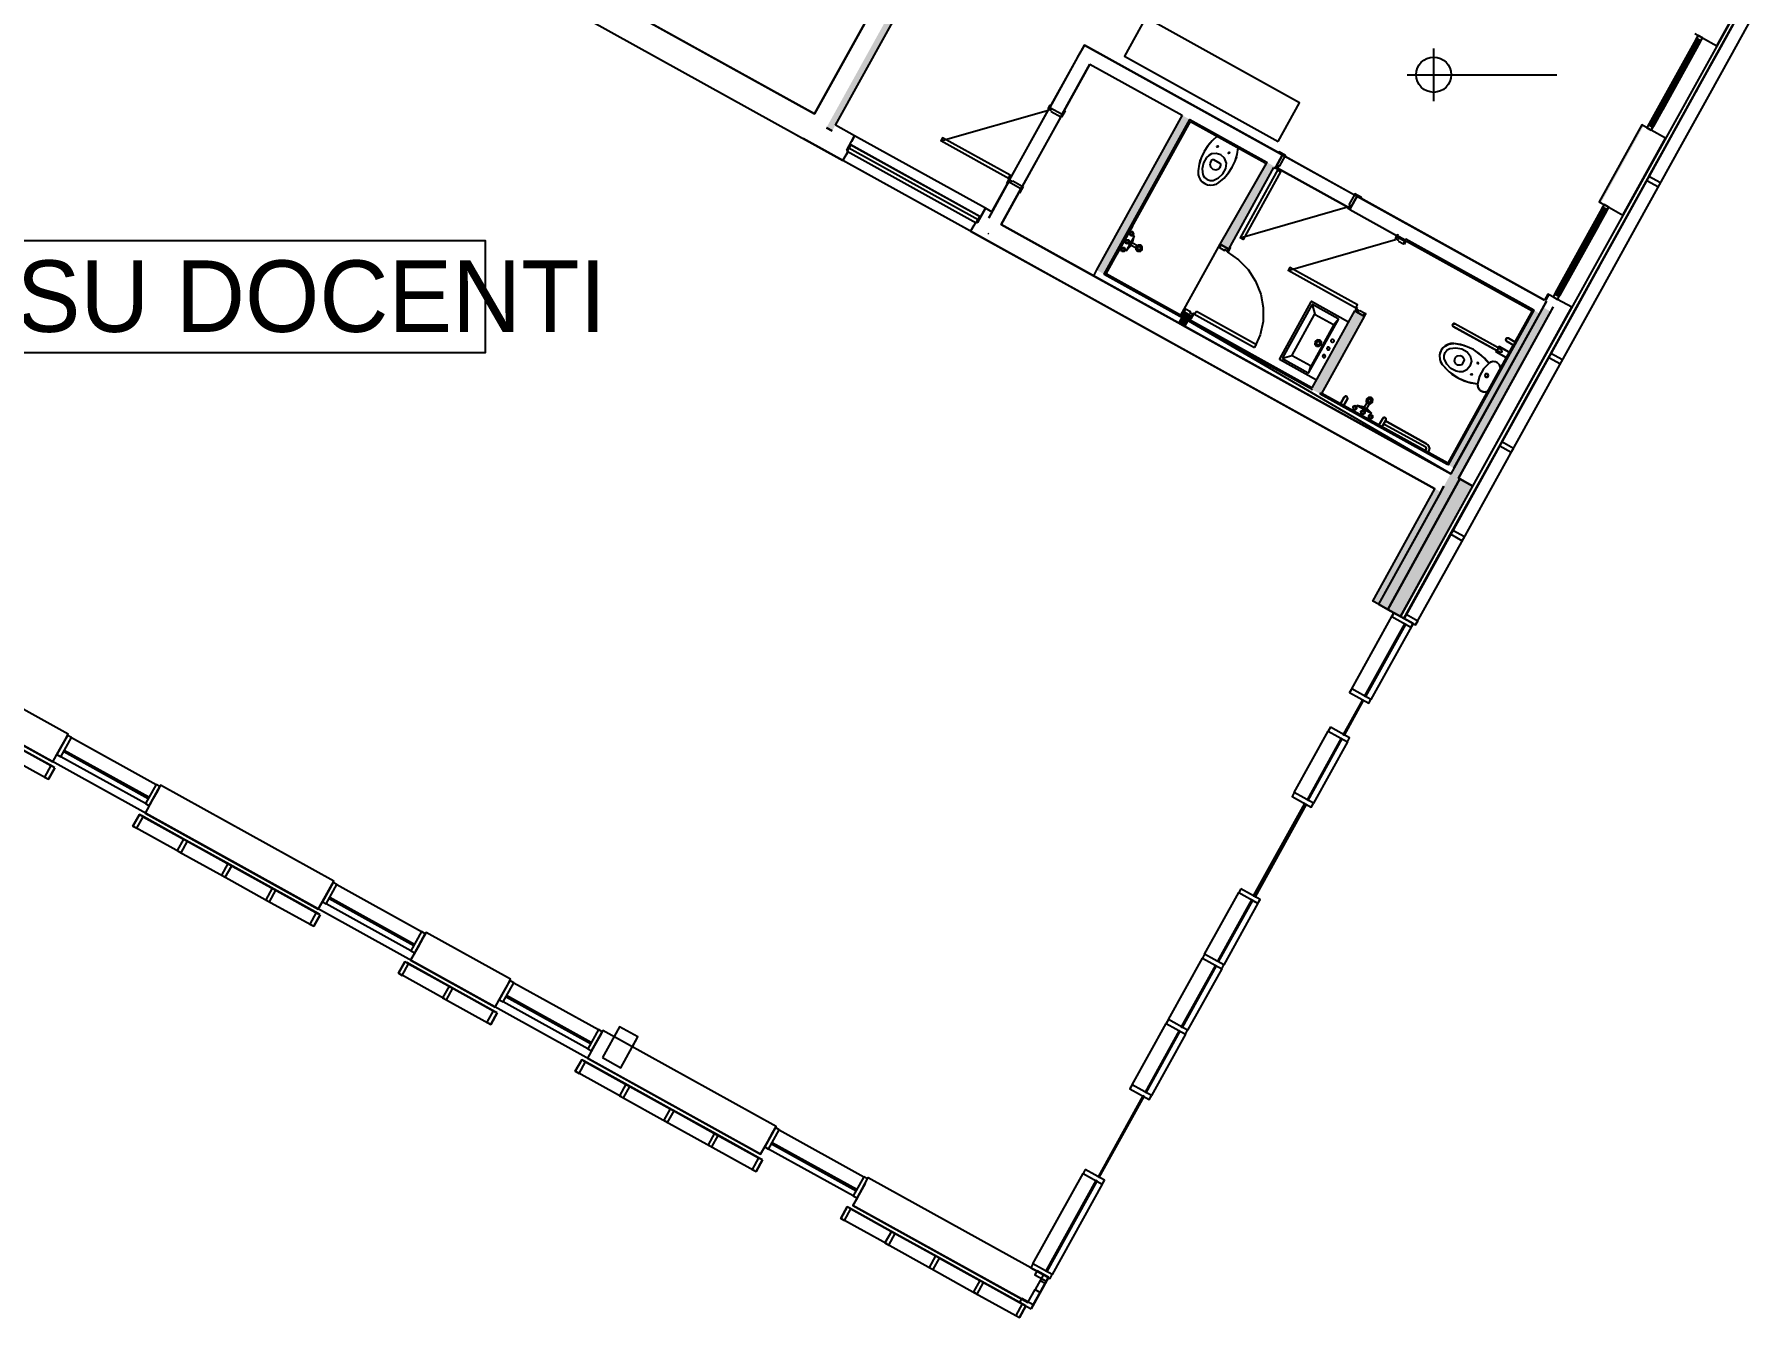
# Model space of a CAD drawing. Header units: metres. Extents: x 2.5 to 42.6, y 0.9 to 31.9.
# Drawn here: x 16.08 to 23.79, y 0.93 to 6.67 of the extents above; entities that cross this region are included whole.
import ezdxf

# ---------------------------------------------------------------- set-up
doc = ezdxf.new("R2010")
doc.units = ezdxf.units.M
for name, color, linetype in [('ARREDI', 9, 'Continuous'), ('INFISSI_VETRATE', 4, 'Continuous'), ('PARETI_STRUTTURE', 7, 'Continuous'), ('PILASTRI_SETTI', 8, 'Continuous'), ('WAYFINDING_RIQUADRI', 7, 'Continuous'), ('WAYFINDING_TESTI', 7, 'Continuous')]:
    doc.layers.add(name, color=color, linetype=linetype)

msp = doc.modelspace()

# ---------------------------------------------------------------- linework, layer by layer
at = {"layer": 'ARREDI'}
for points in [[(23.5224, 6.4253), (23.7419, 6.8213)], [(23.7419, 6.8213), (23.7422, 6.8211), (23.5227, 6.4251), (23.5224, 6.4253)], [(23.3029, 6.0292), (23.5224, 6.4253)], [(23.5224, 6.4253), (23.5227, 6.4251), (23.3032, 6.029), (23.3029, 6.0292)], [(21.3395, 6.1827), (21.3425, 6.1869), (21.3462, 6.1903)], [(19.7263, 6.1655), (20.3049, 5.8448)], [(21.2975, 6.1026), (21.2985, 6.1076), (21.3005, 6.1122)], [(21.3268, 6.1223), (21.3137, 6.0989), (21.3085, 6.0726), (21.3115, 6.0459)], [(21.3505, 6.139), (21.3374, 6.1324), (21.3268, 6.1223)], [(21.345, 6.1019), (21.3434, 6.0983), (21.3426, 6.0945)], [(21.3426, 6.0945), (21.3452, 6.0806), (21.3551, 6.0704), (21.3689, 6.0674), (21.3821, 6.0727)], [(21.3489, 6.1089), (21.345, 6.1019)], [(21.3596, 6.112), (21.3536, 6.1127), (21.3489, 6.1089)], [(21.391, 6.1353), (21.3712, 6.1415), (21.3505, 6.139)], [(21.3879, 6.0963), (21.3596, 6.112)], [(21.391, 6.0856), (21.3917, 6.0916), (21.3879, 6.0963)], [(21.414, 6.074), (21.4167, 6.0974), (21.4084, 6.1194), (21.391, 6.1353)], [(21.4615, 6.1264), (21.4605, 6.1214), (21.4585, 6.1168)], [(21.2926, 6.0392), (21.2919, 6.0405), (21.2917, 6.0428)], [(21.3041, 6.0192), (21.3023, 6.0207), (21.3016, 6.022)], [(21.3115, 6.0459), (21.3183, 6.0333), (21.3298, 6.0249)], [(21.3298, 6.0249), (21.3431, 6.0196), (21.3574, 6.0205)], [(21.3574, 6.0205), (21.3816, 6.0321), (21.4011, 6.0505), (21.414, 6.074)], [(21.3821, 6.0726), (21.3849, 6.0753), (21.3871, 6.0785)], [(21.3871, 6.0785), (21.391, 6.0856)], [(21.4194, 6.0463), (21.4165, 6.0421), (21.4128, 6.0387)], [(23.0834, 5.6332), (23.1787, 5.8053), (23.3029, 6.0292)], [(23.3029, 6.0292), (23.3032, 6.029), (23.1791, 5.8051), (23.0837, 5.633), (23.0834, 5.6332)], [(21.3423, 5.9995), (21.3408, 5.9993), (21.3386, 6)], [(21.3652, 6.002), (21.3632, 6.001), (21.3616, 6.0009)], [(23.1791, 5.8051), (23.1787, 5.8053)], [(21.0265, 5.7093), (20.9769, 5.7368)], [(21.0265, 5.7093), (21.0299, 5.7108), (21.0328, 5.716), (21.0323, 5.7196), (20.9826, 5.7471)], [(22.8638, 5.2372), (22.9831, 5.4523), (23.0834, 5.6332)], [(23.0834, 5.6332), (23.0837, 5.633), (22.9834, 5.4521), (22.8642, 5.237), (22.8639, 5.2372)], [(21.7949, 5.4772), (21.6537, 5.2224)], [(21.7976, 5.478), (21.7961, 5.4781), (21.7949, 5.4772)], [(21.9629, 5.3863), (21.7976, 5.478)], [(21.7988, 5.4638), (21.6671, 5.2262)], [(21.7105, 5.238), (21.8113, 5.42)], [(21.8014, 5.4646), (21.7999, 5.4648), (21.7988, 5.4638)], [(21.7999, 5.4648), (21.8123, 5.4217)], [(21.9168, 5.4006), (21.8014, 5.4646)], [(21.8113, 5.42), (21.8125, 5.4209), (21.814, 5.4208)], [(21.814, 5.4208), (21.8957, 5.3755)], [(21.9176, 5.398), (21.9177, 5.3995), (21.9168, 5.4006)], [(22.9834, 5.4521), (22.9831, 5.4523)], [(21.7859, 5.1603), (21.9176, 5.398)], [(21.8964, 5.3728), (21.7956, 5.1908)], [(21.8957, 5.3755), (21.8966, 5.3743), (21.8964, 5.3728)], [(21.9178, 5.3988), (21.8974, 5.3746)], [(22.649, 5.2699), (22.6822, 5.2515), (22.637, 5.2765), (22.6337, 5.2707), (22.4388, 5.3787), (22.4371, 5.3794), (22.4352, 5.3796), (22.4334, 5.3793), (22.4317, 5.3786), (22.4303, 5.3774), (22.4292, 5.3759), (22.4285, 5.3742), (22.4283, 5.3724), (22.4285, 5.3705), (22.4293, 5.3688), (22.4304, 5.3674), (22.4319, 5.3663), (22.6269, 5.2583), (22.6236, 5.2524), (22.6688, 5.2273)], [(22.4319, 5.3663), (22.4283, 5.3724), (22.4317, 5.3786), (22.4388, 5.3787)], [(22.6397, 5.2531), (22.6353, 5.2542), (22.6317, 5.2556), (22.4319, 5.3663)], [(22.6317, 5.2556), (22.6297, 5.2604), (22.6334, 5.2671), (22.6385, 5.268), (22.4388, 5.3787)], [(22.3775, 5.2605), (22.3921, 5.2775), (22.412, 5.2879), (22.4343, 5.2902), (22.4208, 5.2899), (22.4077, 5.2865), (22.3957, 5.2802), (22.3855, 5.2714), (22.3775, 5.2605), (22.3725, 5.2479), (22.3704, 5.2346), (22.3715, 5.2211), (22.3755, 5.2082), (22.3824, 5.1966), (22.4028, 5.1734), (22.4263, 5.1532), (22.4523, 5.1365), (22.4804, 5.1237), (22.5101, 5.1149), (22.5407, 5.1103), (22.5406, 5.1024), (22.5424, 5.0946), (22.5461, 5.0876), (22.5513, 5.0816), (22.5579, 5.0771), (22.5653, 5.0743), (22.5733, 5.0734), (22.5811, 5.0745), (22.585, 5.076)], [(22.3775, 5.2605), (22.3708, 5.2391), (22.3725, 5.2167), (22.3824, 5.1966)], [(22.392, 5.2225), (22.391, 5.2368), (22.3964, 5.25)], [(22.3964, 5.25), (22.4048, 5.2616), (22.4174, 5.2684)], [(22.4174, 5.2684), (22.444, 5.2714), (22.4704, 5.2661), (22.4938, 5.2531)], [(22.6439, 5.1823), (22.6432, 5.1864), (22.6399, 5.1937), (22.6349, 5.1999), (22.6286, 5.2047), (22.6213, 5.2079), (22.6135, 5.2092), (22.6056, 5.2086), (22.598, 5.206), (22.5913, 5.2017), (22.5713, 5.2252), (22.5481, 5.2457), (22.5223, 5.2628), (22.4944, 5.276), (22.4648, 5.2852), (22.4343, 5.2902)], [(22.5914, 5.2016), (22.5601, 5.2358), (22.5224, 5.2627), (22.4798, 5.2811), (22.4343, 5.2902)], [(22.4938, 5.2531), (22.5084, 5.2346), (22.5131, 5.2115), (22.5068, 5.1888)], [(22.6236, 5.2524), (22.6269, 5.2583)], [(22.6689, 5.2273), (22.6356, 5.2457), (22.6236, 5.2524)], [(22.6337, 5.2707), (22.637, 5.2765)], [(22.6397, 5.2531), (22.6356, 5.2457)], [(22.637, 5.2765), (22.649, 5.2699)], [(22.6397, 5.2531), (22.6491, 5.2517), (22.6511, 5.2552), (22.6449, 5.2626), (22.6416, 5.2656), (22.6385, 5.268)], [(22.649, 5.2699), (22.6449, 5.2626)], [(22.7021, 5.2832), (22.6711, 5.3004), (22.667, 5.3071), (22.6708, 5.314), (22.6788, 5.3142), (22.7098, 5.297)], [(22.7126, 5.3021), (22.6992, 5.278)], [(22.6992, 5.278), (22.7027, 5.2761)], [(22.7027, 5.2761), (22.716, 5.3002)], [(22.716, 5.3002), (22.7126, 5.3021)], [(21.6537, 5.2224), (21.6535, 5.2209), (21.6544, 5.2197)], [(21.6544, 5.2197), (21.8198, 5.1281)], [(21.6669, 5.2247), (21.7095, 5.2363)], [(21.6671, 5.2262), (21.6669, 5.2247), (21.6678, 5.2235)], [(21.6678, 5.2235), (21.7832, 5.1596)], [(21.7112, 5.2353), (21.7103, 5.2365), (21.7105, 5.238)], [(21.7929, 5.1901), (21.7112, 5.2353)], [(21.7852, 5.1597), (21.7946, 5.1891)], [(21.7956, 5.1908), (21.7944, 5.1899), (21.7929, 5.1901)], [(22.3824, 5.1966), (22.4142, 5.1628), (22.4524, 5.1365), (22.4952, 5.1187), (22.5409, 5.1103)], [(22.4454, 5.1659), (22.4219, 5.1788), (22.4035, 5.1983), (22.392, 5.2225)], [(22.4435, 5.1989), (22.4373, 5.2118), (22.44, 5.2259), (22.4505, 5.2356), (22.4647, 5.2372)], [(22.4631, 5.1936), (22.4526, 5.1936), (22.4435, 5.1989)], [(22.4697, 5.1955), (22.4631, 5.1936)], [(22.4647, 5.2372), (22.4741, 5.2323), (22.4796, 5.2233)], [(22.4815, 5.2167), (22.4697, 5.1955)], [(22.5068, 5.1888), (22.4932, 5.1731), (22.4744, 5.1642)], [(22.4796, 5.2233), (22.4815, 5.2167)], [(22.5922, 5.2024), (22.5668, 5.1764), (22.5491, 5.1446), (22.5406, 5.1093)], [(22.6436, 5.1816), (22.639, 5.1951), (22.6256, 5.2063), (22.6083, 5.209), (22.5922, 5.2024)], [(22.6443, 4.8411), (22.778, 5.0822), (22.8639, 5.2372)], [(22.8638, 5.2372), (22.8642, 5.237), (22.7783, 5.082), (22.6447, 4.8409), (22.6443, 4.8411)], [(21.7832, 5.1596), (21.7847, 5.1594), (21.7859, 5.1603)], [(22.4744, 5.1642), (22.4598, 5.1629), (22.4454, 5.1658)], [(22.5406, 5.1092), (22.5435, 5.0921), (22.5549, 5.0788), (22.5715, 5.0735), (22.5854, 5.0767)], [(21.9217, 5.0225), (21.9198, 5.019)], [(21.9198, 5.019), (21.9439, 5.0056)], [(21.9458, 5.0091), (21.9217, 5.0225)], [(21.9269, 5.0196), (21.944, 5.0506), (21.9508, 5.0547), (21.9577, 5.0508), (21.9579, 5.0429), (21.9407, 5.0119)], [(22.0641, 5.0358), (22.0626, 5.0391), (22.0574, 5.042), (22.0538, 5.0415), (22.0263, 4.9918)], [(22.0641, 5.0358), (22.0366, 4.9861)], [(22.7783, 5.082), (22.778, 5.0822)], [(21.9439, 5.0056), (21.9458, 5.0091)], [(22.0991, 4.9242), (22.1162, 4.9552), (22.123, 4.9592), (22.1299, 4.9554), (22.1301, 4.9475), (22.1129, 4.9165)], [(22.1266, 4.9412), (22.1356, 4.939)], [(22.322, 4.8082), (22.3194, 4.8036), (22.322, 4.8082), (22.3243, 4.8141), (22.325, 4.8203), (22.3241, 4.8265), (22.3216, 4.8322), (22.3177, 4.8372), (22.3127, 4.8409), (22.1356, 4.939), (22.1298, 4.9413), (22.1268, 4.9416)], [(22.1356, 4.939), (22.3127, 4.8409)], [(22.0939, 4.927), (22.092, 4.9236)], [(22.092, 4.9236), (22.1161, 4.9102)], [(22.118, 4.9137), (22.0939, 4.927)], [(22.1161, 4.9102), (22.118, 4.9137)], [(22.1171, 4.9241), (22.1213, 4.9274), (22.1288, 4.9266)], [(22.118, 4.9256), (22.1189, 4.9264), (22.1213, 4.9274), (22.1238, 4.9278), (22.1264, 4.9275), (22.1288, 4.9266), (22.3058, 4.8285), (22.3078, 4.827), (22.3094, 4.8249), (22.3105, 4.8226), (22.3108, 4.8201), (22.3106, 4.8175), (22.3096, 4.8151), (22.3071, 4.8105)], [(22.1288, 4.9266), (22.3058, 4.8285)], [(22.3058, 4.8285), (22.3105, 4.8226), (22.3096, 4.8151)], [(22.307, 4.8105), (22.3096, 4.8151)], [(22.3126, 4.8409), (22.3216, 4.8322), (22.325, 4.8203), (22.322, 4.8082)], [(22.4248, 4.4451), (22.5584, 4.686), (22.6443, 4.8411)], [(22.6443, 4.8411), (22.6447, 4.8409), (22.5587, 4.6858), (22.4252, 4.4449), (22.4248, 4.4451)], [(22.5587, 4.6858), (22.5584, 4.686)], [(22.2113, 4.0598), (22.4248, 4.4451)], [(22.4248, 4.4451), (22.4252, 4.4449), (22.2116, 4.0596)], [(15.7669, 3.6161), (16.1629, 3.3966)], [(16.559, 3.1771), (16.955, 2.9576)], [(16.955, 2.9576), (17.351, 2.7381)], [(17.7471, 2.5186), (18.1431, 2.2991)], [(18.5391, 2.0795), (18.9352, 1.86)], [(18.9352, 1.86), (19.3312, 1.6405)], [(19.7273, 1.421), (20.1233, 1.2015)], [(20.1233, 1.2015), (20.4906, 0.9979)], [(20.6202, 1.1093), (20.5426, 0.9691)], [(20.5518, 0.9865), (20.6109, 1.0933)]]:
    msp.add_lwpolyline(points, dxfattribs=at)
for points in [[(23.7422, 6.8211), (23.6228, 6.6057), (23.6232, 6.6055), (23.7426, 6.8209)], [(21.6486, 6.195), (21.7441, 6.3672), (21.0553, 6.749), (20.9599, 6.5768)], [(23.521, 6.6576), (23.5177, 6.6516), (23.5238, 6.6483), (23.5271, 6.6542)], [(23.521, 6.6576), (23.5398, 6.6471), (23.5364, 6.6409), (23.5376, 6.6403), (23.5477, 6.6586), (23.5277, 6.6697)], [(23.5255, 6.6473), (23.5271, 6.6502), (23.5254, 6.6511), (23.5238, 6.6483)], [(23.5329, 6.6429), (23.5354, 6.6473), (23.5299, 6.6504), (23.5274, 6.6459)], [(23.5384, 6.6446), (23.537, 6.6454), (23.5351, 6.642), (23.5365, 6.6412)], [(23.3054, 6.2686), (23.2987, 6.2564), (23.3187, 6.2454), (23.3288, 6.2637), (23.3277, 6.2644), (23.3242, 6.2582)], [(23.3054, 6.2686), (23.3115, 6.2652), (23.3148, 6.2712), (23.3087, 6.2745)], [(23.3165, 6.2702), (23.3148, 6.2712), (23.3132, 6.2683), (23.3149, 6.2674)], [(23.3242, 6.2663), (23.3187, 6.2693), (23.3162, 6.2649), (23.3217, 6.2618)], [(23.3256, 6.2607), (23.3275, 6.2641), (23.3261, 6.2649), (23.3242, 6.2614)], [(19.7345, 6.1801), (19.7182, 6.1508), (20.2968, 5.8302), (20.313, 5.8594)], [(21.3833, 6.011), (21.4062, 6.031), (21.4261, 6.054), (21.4426, 6.0795), (21.4555, 6.1071), (21.4644, 6.1361), (21.4693, 6.1661), (21.3757, 6.218), (21.3528, 6.198), (21.3329, 6.175), (21.3163, 6.1495), (21.3035, 6.1219), (21.2945, 6.0929), (21.2897, 6.0628), (21.29, 6.0493), (21.2934, 6.0362), (21.2997, 6.0243), (21.3085, 6.0141), (21.3194, 6.0061), (21.3319, 6.0011), (21.3453, 5.999), (21.3588, 6), (21.3716, 6.0041)], [(21.3741, 6.1734), (21.3782, 6.1746), (21.3794, 6.1704), (21.3753, 6.1692)], [(23.4033, 6.2097), (23.3032, 6.029), (23.3035, 6.0289), (23.4037, 6.2095)], [(21.4252, 6.1451), (21.4293, 6.1462), (21.4305, 6.1421), (21.4264, 6.1409)], [(23.3032, 6.029), (23.2029, 5.8481), (23.2033, 5.8479), (23.3036, 6.0288)], [(23.1011, 5.8999), (23.0978, 5.894), (23.1038, 5.8906), (23.1071, 5.8966)], [(23.1011, 5.8999), (23.1199, 5.8895), (23.1165, 5.8833), (23.1176, 5.8827), (23.1278, 5.901), (23.1078, 5.9121)], [(23.1055, 5.8897), (23.1071, 5.8925), (23.1054, 5.8935), (23.1038, 5.8906)], [(23.113, 5.8852), (23.1155, 5.8897), (23.11, 5.8928), (23.1075, 5.8883)], [(23.1185, 5.887), (23.1171, 5.8878), (23.1152, 5.8843), (23.1166, 5.8836)], [(20.9256, 5.6895), (20.9956, 5.8157)], [(20.988, 5.7731), (20.9978, 5.7733), (21.0026, 5.7819), (20.9975, 5.7903), (20.9877, 5.7901), (20.9829, 5.7815)], [(20.9957, 5.7878), (20.989, 5.7876), (20.9857, 5.7818), (20.9892, 5.7761), (20.9959, 5.7762), (20.9991, 5.782)], [(20.9488, 5.7023), (20.9437, 5.7107), (20.9485, 5.7193), (20.9583, 5.7195), (20.9634, 5.7111), (20.9586, 5.7025)], [(20.9568, 5.7168), (20.9501, 5.7167), (20.9468, 5.7108), (20.9503, 5.7051), (20.957, 5.7052), (20.9602, 5.711)], [(20.9681, 5.7372), (20.963, 5.7456), (20.9678, 5.7542), (20.9776, 5.7544), (20.9827, 5.746), (20.9779, 5.7373)], [(20.978, 5.7426), (20.9723, 5.7392), (20.9665, 5.7424), (20.9664, 5.749), (20.9721, 5.7524), (20.9779, 5.7492)], [(20.9676, 5.7054), (20.9851, 5.7242), (20.9974, 5.7467), (21.0039, 5.7715)], [(21.0329, 5.7299), (21.0213, 5.7312), (21.0122, 5.724), (21.0109, 5.7124), (21.0181, 5.7033), (21.0297, 5.702), (21.0388, 5.7092), (21.0401, 5.7208)], [(21.021, 5.7085), (21.0303, 5.7087), (21.0348, 5.7168), (21.03, 5.7247), (21.0207, 5.7245), (21.0163, 5.7164)], [(22.8855, 5.511), (22.8788, 5.4988), (22.8987, 5.4877), (22.9089, 5.5061), (22.9077, 5.5067), (22.9043, 5.5005)], [(22.8855, 5.511), (22.8915, 5.5076), (22.8948, 5.5136), (22.8888, 5.5169)], [(22.8965, 5.5126), (22.8948, 5.5136), (22.8933, 5.5107), (22.895, 5.5098)], [(22.9043, 5.5087), (22.8987, 5.5117), (22.8963, 5.5072), (22.9018, 5.5042)], [(22.9057, 5.503), (22.9076, 5.5065), (22.9062, 5.5073), (22.9043, 5.5038)], [(22.9834, 5.4521), (22.8642, 5.237), (22.8645, 5.2368), (22.9838, 5.4519)], [(21.8202, 5.2791), (21.8314, 5.2778), (21.8402, 5.2848), (21.8415, 5.2961), (21.8345, 5.3049), (21.8233, 5.3062), (21.8144, 5.2992), (21.8131, 5.2879)], [(21.8194, 5.2964), (21.8272, 5.3011), (21.8351, 5.2967), (21.8353, 5.2876), (21.8275, 5.283), (21.8196, 5.2873)], [(21.8515, 5.2843), (21.8481, 5.2805), (21.8467, 5.2757), (21.8501, 5.2794)], [(21.8757, 5.2737), (21.8688, 5.2736), (21.8655, 5.2676), (21.869, 5.2617), (21.8759, 5.2618), (21.8793, 5.2678)], [(21.8948, 5.3082), (21.8879, 5.308), (21.8846, 5.302), (21.8881, 5.2961), (21.895, 5.2962), (21.8984, 5.3023)], [(22.6711, 5.3004), (22.7021, 5.2832), (22.6992, 5.278), (22.7027, 5.2761), (22.716, 5.3002), (22.7126, 5.3021), (22.7097, 5.297), (22.6788, 5.3142), (22.6768, 5.3149), (22.6748, 5.3152), (22.6727, 5.3149), (22.6709, 5.314), (22.6692, 5.3128), (22.668, 5.3111), (22.6673, 5.3092), (22.667, 5.3071), (22.6673, 5.3051), (22.6681, 5.3032), (22.6694, 5.3016)], [(21.85, 5.2272), (21.8568, 5.2274), (21.8602, 5.2334), (21.8566, 5.2393), (21.8498, 5.2392), (21.8464, 5.2331)], [(22.5407, 5.1995), (22.5449, 5.2007), (22.5437, 5.2049), (22.5395, 5.2037)], [(22.8642, 5.237), (22.6447, 4.8409), (22.645, 4.8408), (22.8645, 5.2368)], [(22.5125, 5.1485), (22.5113, 5.1527), (22.5154, 5.1539), (22.5167, 5.1497)], [(22.5852, 5.1545), (22.5769, 5.1544), (22.573, 5.1472), (22.5772, 5.1401), (22.5854, 5.1403), (22.5894, 5.1475)], [(21.944, 5.0506), (21.9269, 5.0196), (21.9217, 5.0225), (21.9198, 5.019), (21.9439, 5.0057), (21.9458, 5.0091), (21.9407, 5.0119), (21.9579, 5.0429), (21.9586, 5.0448), (21.9589, 5.0469), (21.9586, 5.0489), (21.9577, 5.0508), (21.9564, 5.0524), (21.9548, 5.0537), (21.9529, 5.0544), (21.9508, 5.0547), (21.9488, 5.0543), (21.9469, 5.0535), (21.9453, 5.0522)], [(22.0435, 5.0421), (22.0422, 5.0305), (22.0494, 5.0214), (22.061, 5.0201), (22.0701, 5.0274), (22.0714, 5.0389), (22.0642, 5.048), (22.0526, 5.0493)], [(22.0649, 5.0302), (22.0647, 5.0395), (22.0566, 5.044), (22.0487, 5.0392), (22.0489, 5.03), (22.057, 5.0255)], [(22.0834, 4.9344), (21.9576, 5.0041)], [(22.0003, 4.9972), (22.0001, 5.0071), (21.9915, 5.0118), (21.9831, 5.0067), (21.9833, 4.9969), (21.9919, 4.9921)], [(21.9856, 5.0049), (21.9858, 4.9982), (21.9916, 4.9949), (21.9973, 4.9984), (21.9972, 5.0051), (21.9914, 5.0083)], [(22.068, 4.9769), (22.0492, 4.9943), (22.0267, 5.0066), (22.0019, 5.0131)], [(22.0362, 4.9773), (22.0278, 4.9722), (22.0192, 4.977), (22.019, 4.9868), (22.0274, 4.9919), (22.0361, 4.9871)], [(22.0308, 4.9872), (22.0342, 4.9815), (22.031, 4.9758), (22.0244, 4.9756), (22.021, 4.9813), (22.0242, 4.9871)], [(22.0711, 4.958), (22.0627, 4.9529), (22.0541, 4.9577), (22.0539, 4.9675), (22.0623, 4.9726), (22.0709, 4.9678)], [(22.0566, 4.966), (22.0567, 4.9593), (22.0626, 4.956), (22.0683, 4.9595), (22.0682, 4.9662), (22.0624, 4.9694)], [(22.1162, 4.9551), (22.0991, 4.9241), (22.0939, 4.927), (22.092, 4.9236), (22.1161, 4.9102), (22.118, 4.9137), (22.1129, 4.9165), (22.1301, 4.9475), (22.1308, 4.9494), (22.1311, 4.9515), (22.1307, 4.9535), (22.1299, 4.9554), (22.1286, 4.957), (22.127, 4.9582), (22.1251, 4.959), (22.123, 4.9592), (22.121, 4.9589), (22.1191, 4.9581), (22.1175, 4.9568)], [(22.6447, 4.8409), (22.4252, 4.4449), (22.4255, 4.4447), (22.645, 4.8407)], [(22.4252, 4.4449), (22.2116, 4.0596), (22.2119, 4.0594), (22.4255, 4.4447)], [(22.2141, 4.0357), (22.0351, 3.7126), (22.0402, 3.7098), (22.2193, 4.0329)], [(22.0255, 3.6954), (21.9396, 3.5405), (21.9448, 3.5376), (22.0307, 3.6926)], [(16.1629, 3.3966), (15.9649, 3.5063), (15.9647, 3.506), (16.1628, 3.3962)], [(21.9301, 3.5232), (21.7774, 3.2477), (21.7825, 3.2449), (21.9353, 3.5204)], [(16.593, 3.2588), (16.2142, 3.4688), (16.2114, 3.4636), (16.5902, 3.2537)], [(16.757, 3.0673), (16.559, 3.1771), (16.5588, 3.1768), (16.7568, 3.067)], [(16.955, 2.9576), (16.757, 3.0673), (16.7568, 3.067), (16.9548, 2.9572)], [(17.153, 2.8478), (16.955, 2.9576), (16.9548, 2.9572), (17.1528, 2.8475)], [(17.351, 2.7381), (17.153, 2.8478), (17.1528, 2.8475), (17.3509, 2.7377)], [(17.7811, 2.6003), (17.4023, 2.8103), (17.3995, 2.8051), (17.7783, 2.5951)], [(21.5292, 2.8001), (21.3766, 2.5246), (21.3817, 2.5217), (21.5344, 2.7972)], [(17.9451, 2.4088), (17.7471, 2.5186), (17.7469, 2.5182), (17.9449, 2.4085)], [(21.367, 2.5073), (21.2143, 2.2318), (21.2195, 2.229), (21.3722, 2.5045)], [(18.1431, 2.2991), (17.9451, 2.4088), (17.9449, 2.4085), (18.1429, 2.2987)], [(18.5732, 2.1613), (18.1944, 2.3712), (18.1915, 2.3661), (18.5703, 2.1561)], [(21.2048, 2.2146), (21.0521, 1.9391), (21.0572, 1.9363), (21.2099, 2.2118)], [(18.7372, 1.9698), (18.5392, 2.0795), (18.539, 2.0792), (18.737, 1.9694)], [(18.9352, 1.86), (18.7372, 1.9698), (18.737, 1.9695), (18.935, 1.8597)], [(19.1332, 1.7503), (18.9352, 1.86), (18.935, 1.8597), (19.133, 1.7499)], [(21.0425, 1.9219), (20.8421, 1.5603), (20.8473, 1.5574), (21.0477, 1.919)], [(19.3312, 1.6405), (19.1332, 1.7503), (19.133, 1.75), (19.331, 1.6402)], [(19.7613, 1.5028), (19.3825, 1.7127), (19.3796, 1.7076), (19.7584, 1.4976)], [(20.8325, 1.5431), (20.6083, 1.1384), (20.6134, 1.1356), (20.8377, 1.5402)], [(19.9253, 1.3113), (19.7273, 1.421), (19.7271, 1.4207), (19.9251, 1.3109)], [(20.1233, 1.2015), (19.9253, 1.3113), (19.9251, 1.3109), (20.1231, 1.2012)], [(20.3213, 1.0918), (20.1233, 1.2015), (20.1231, 1.2012), (20.3211, 1.0914)], [(20.5193, 0.982), (20.3213, 1.0918), (20.3211, 1.0914), (20.5191, 0.9817)], [(20.5426, 0.9691), (20.6208, 1.1103), (20.6205, 1.1105), (20.5422, 0.9693)]]:
    msp.add_lwpolyline(points, close=True, dxfattribs=at)
at = {"layer": 'INFISSI_VETRATE'}
for points in [[(23.5206, 6.6385), (23.5267, 6.6446)], [(23.486, 6.5761), (23.492, 6.5821)], [(23.5082, 6.5983), (23.5143, 6.6044)], [(23.4514, 6.5136), (23.4574, 6.5197)], [(23.4736, 6.5358), (23.4796, 6.5419)], [(23.4044, 6.4109), (23.4104, 6.417)], [(23.4168, 6.4512), (23.4228, 6.4572)], [(23.439, 6.4734), (23.445, 6.4794)], [(23.3475, 6.3262), (23.3536, 6.3323)], [(23.3697, 6.3485), (23.3758, 6.3545)], [(23.3821, 6.3887), (23.3882, 6.3948)], [(23.3148, 6.2657), (23.319, 6.2698)], [(23.3351, 6.286), (23.3412, 6.292)], [(23.1052, 5.889), (23.1093, 5.8931)], [(23.0581, 5.7863), (23.0642, 5.7924)], [(23.0705, 5.8265), (23.0766, 5.8326)], [(23.0928, 5.8488), (23.0988, 5.8548)], [(23.0235, 5.7238), (23.0296, 5.7299)], [(23.0359, 5.7641), (23.042, 5.7701)], [(22.9667, 5.6392), (22.9727, 5.6452)], [(22.9889, 5.6614), (22.995, 5.6674)], [(23.0013, 5.7016), (23.0074, 5.7077)], [(22.9321, 5.5767), (22.9381, 5.5827)], [(22.9543, 5.5989), (22.9603, 5.605)], [(22.8974, 5.5142), (22.9035, 5.5203)], [(22.9197, 5.5364), (22.9257, 5.5425)]]:
    msp.add_lwpolyline(points, dxfattribs=at)
at = {"layer": 'PARETI_STRUTTURE'}
for points in [[(17.9992, 8.5127), (17.439, 7.5019), (19.5729, 6.3191), (20.1332, 7.3299)], [(23.3187, 6.2454), (23.5477, 6.6586), (23.5278, 6.6697), (23.2987, 6.2564)], [(23.5278, 6.6515), (23.5299, 6.6504), (23.3162, 6.2649), (23.3141, 6.266)], [(23.3217, 6.2618), (23.5354, 6.6473), (23.5375, 6.6462), (23.3238, 6.2607)], [(23.3238, 6.2607), (23.5375, 6.6462), (23.5354, 6.6473), (23.3217, 6.2618)], [(23.5376, 6.6403), (23.3701, 6.3381)], [(19.7217, 6.1489), (19.714, 6.1351)], [(21.6797, 6.1283), (21.6677, 6.135), (21.6371, 6.0799), (21.6458, 6.0751), (21.6524, 6.0871), (21.6559, 6.0852)], [(21.6505, 6.1445), (21.6797, 6.1283), (21.6817, 6.1317), (21.6524, 6.148)], [(21.6458, 6.0751), (21.9626, 5.8995)], [(23.3083, 6.0375), (23.2988, 6.0202), (23.3504, 5.9916), (23.36, 6.0088)], [(22.0017, 5.9498), (21.9897, 5.9565), (21.9658, 5.9135), (21.9693, 5.9115), (21.9626, 5.8995), (21.9712, 5.8947)], [(21.9897, 5.9565), (22.019, 5.9403), (22.0209, 5.9437), (21.9916, 5.9599)], [(22.8987, 5.4877), (23.1278, 5.901), (23.1078, 5.9121), (22.8788, 5.4988)], [(23.1079, 5.8939), (23.11, 5.8928), (22.8963, 5.5072), (22.8942, 5.5084)], [(22.9018, 5.5042), (23.1155, 5.8897), (23.1175, 5.8886), (22.9038, 5.503)], [(22.9038, 5.503), (23.1175, 5.8886), (23.1155, 5.8897), (22.9018, 5.5042)], [(21.3924, 5.7316), (21.3857, 5.7196), (21.4081, 5.7071), (21.41, 5.7106), (21.422, 5.7039), (21.4268, 5.7125)], [(21.4316, 5.7211), (21.422, 5.7039), (21.4255, 5.702), (21.435, 5.7192)], [(21.233, 5.4441), (21.2263, 5.432), (21.2607, 5.4129), (21.2655, 5.4215), (21.2534, 5.4282), (21.2554, 5.4317)], [(21.2655, 5.4215), (21.256, 5.4043), (21.2594, 5.4024), (21.2689, 5.4196)], [(22.8693, 5.2454), (22.8598, 5.2282), (22.9114, 5.1995), (22.921, 5.2168)], [(22.6498, 4.8494), (22.6403, 4.8321), (22.6919, 4.8035), (22.7015, 4.8207)], [(22.4622, 4.6839), (22.1387, 4.1002), (22.1958, 4.0685), (22.5194, 4.6523)], [(22.4303, 4.4533), (22.4208, 4.4361), (22.4724, 4.4075), (22.4819, 4.4247)], [(22.166, 4.0849), (22.1565, 4.0677), (22.2425, 4.02), (22.2521, 4.0372)], [(22.2215, 4.0766), (22.2119, 4.0594), (22.2636, 4.0307), (22.2731, 4.048)], [(21.9774, 3.7446), (21.9678, 3.7274), (22.0539, 3.6797), (22.0635, 3.6969)], [(21.8819, 3.5724), (21.8724, 3.5552), (21.9585, 3.5075), (21.968, 3.5247)], [(16.2462, 3.5265), (16.229, 3.536), (16.1812, 3.4499), (16.1985, 3.4404)], [(16.1714, 3.3915), (16.1541, 3.401), (16.1255, 3.3494), (16.1427, 3.3398)], [(16.6422, 3.307), (16.625, 3.3165), (16.5773, 3.2304), (16.5945, 3.2209)], [(21.7197, 3.2797), (21.7102, 3.2625), (21.7963, 3.2148), (21.8058, 3.232)], [(16.5674, 3.172), (16.5502, 3.1815), (16.5216, 3.1299), (16.5388, 3.1203)], [(21.5366, 2.8185), (21.5379, 2.8178), (21.767, 3.231), (21.7656, 3.2318)], [(21.5441, 2.8143), (21.5462, 2.8132), (21.7752, 3.2264), (21.7732, 3.2276)], [(16.7654, 3.0622), (16.7482, 3.0718), (16.7196, 3.0201), (16.7368, 3.0106)], [(16.9634, 2.9525), (16.9462, 2.962), (16.9176, 2.9104), (16.9348, 2.9008)], [(17.4343, 2.868), (17.4171, 2.8775), (17.3693, 2.7914), (17.3866, 2.7819)], [(17.1615, 2.8427), (17.1442, 2.8523), (17.1156, 2.8006), (17.1328, 2.7911)], [(21.4811, 2.8492), (21.4716, 2.832), (21.5577, 2.7843), (21.5672, 2.8015)], [(17.3595, 2.733), (17.3422, 2.7425), (17.3136, 2.6908), (17.3308, 2.6813)], [(17.8303, 2.6484), (17.8131, 2.658), (17.7654, 2.5719), (17.7826, 2.5623)], [(21.3189, 2.5565), (21.3093, 2.5393), (21.3954, 2.4916), (21.405, 2.5088)], [(17.7555, 2.5134), (17.7383, 2.523), (17.7097, 2.4713), (17.7269, 2.4618)], [(17.9535, 2.4037), (17.9363, 2.4132), (17.9077, 2.3616), (17.9249, 2.352)], [(18.2264, 2.4289), (18.2091, 2.4385), (18.1614, 2.3524), (18.1786, 2.3428)], [(18.1515, 2.2939), (18.1343, 2.3035), (18.1057, 2.2518), (18.1229, 2.2423)], [(21.1566, 2.2638), (21.1471, 2.2466), (21.2332, 2.1989), (21.2427, 2.2161)], [(18.6224, 2.2094), (18.6052, 2.219), (18.5574, 2.1329), (18.5747, 2.1233)], [(18.6233, 2.0941), (18.706, 2.0483), (18.7823, 2.1861), (18.6997, 2.2319)], [(18.5476, 2.0744), (18.5303, 2.084), (18.5017, 2.0323), (18.5189, 2.0228)], [(18.7456, 1.9647), (18.7284, 1.9742), (18.6997, 1.9226), (18.717, 1.913)], [(20.9944, 1.9711), (20.9848, 1.9539), (21.0709, 1.9061), (21.0805, 1.9234)], [(18.9436, 1.8549), (18.9264, 1.8645), (18.8978, 1.8128), (18.915, 1.8033)], [(19.4145, 1.7704), (19.3972, 1.78), (19.3495, 1.6939), (19.3667, 1.6843)], [(19.1416, 1.7452), (19.1244, 1.7547), (19.0958, 1.7031), (19.113, 1.6935)], [(19.3396, 1.6354), (19.3224, 1.645), (19.2938, 1.5933), (19.311, 1.5838)], [(19.8105, 1.5509), (19.7933, 1.5604), (19.7455, 1.4743), (19.7628, 1.4648)], [(20.7844, 1.5923), (20.7749, 1.575), (20.861, 1.5273), (20.8705, 1.5445)], [(19.7357, 1.4159), (19.7184, 1.4255), (19.6898, 1.3738), (19.707, 1.3643)], [(19.9337, 1.3062), (19.9165, 1.3157), (19.8878, 1.264), (19.9051, 1.2545)], [(20.1317, 1.1964), (20.1145, 1.2059), (20.0859, 1.1543), (20.1031, 1.1447)], [(20.5506, 1.1704), (20.541, 1.1532), (20.6271, 1.1055), (20.6367, 1.1227)], [(20.3297, 1.0866), (20.3125, 1.0962), (20.2839, 1.0445), (20.3011, 1.035)], [(20.6109, 1.0933), (20.6205, 1.1105), (20.5688, 1.1391), (20.5593, 1.1219)], [(20.5422, 0.9693), (20.5518, 0.9865), (20.5001, 1.0152), (20.4906, 0.9979)], [(20.5191, 0.9817), (20.5019, 0.9912), (20.4733, 0.9396), (20.4905, 0.93)]]:
    msp.add_lwpolyline(points, close=True, dxfattribs=at)
for points in [[(20.1332, 7.3299), (19.5729, 6.3191)], [(19.6659, 6.2676), (20.2261, 7.2784), (20.2003, 7.2927)], [(17.8833, 7.1161), (18.455, 6.7992), (19.6997, 6.1093), (19.714, 6.1351)], [(19.5729, 6.3191), (18.521, 6.9022), (18.5067, 6.8764), (18.521, 6.9022)], [(23.5477, 6.6586), (23.6118, 6.6231), (23.7315, 6.839), (23.6674, 6.8746)], [(23.7381, 6.8511), (23.2075, 5.8937)], [(23.6232, 6.6055), (23.7378, 6.8123)], [(23.6749, 6.5769), (23.7942, 6.7923)], [(23.5177, 6.6516), (23.3087, 6.2745)], [(23.5176, 6.6514), (23.3089, 6.2748)], [(23.5278, 6.6515), (23.3141, 6.266), (23.3162, 6.2649), (23.5299, 6.6504)], [(23.5376, 6.6403), (23.3288, 6.2637)], [(23.3288, 6.2637), (23.5376, 6.6403)], [(23.4332, 6.452), (23.5477, 6.6586)], [(23.5133, 6.6777), (23.5477, 6.6586)], [(23.5278, 6.6697), (23.5177, 6.6516)], [(20.3667, 5.8792), (20.7809, 6.6265), (22.8408, 5.4847)], [(20.7504, 6.5714), (20.6263, 6.3475), (20.6814, 6.317), (20.8055, 6.5408)], [(21.2665, 6.3573), (20.7809, 6.6265), (20.7504, 6.5714)], [(22.3444, 6.3752), (22.3444, 6.6114)], [(23.5231, 6.4249), (23.6232, 6.6056)], [(23.5747, 6.3963), (23.6749, 6.5769)], [(20.8055, 6.5408), (20.4075, 5.8228), (20.8208, 5.5937)], [(20.8055, 6.5408), (21.2187, 6.3118)], [(22.2263, 6.4933), (22.8957, 6.4933)], [(23.3187, 6.2454), (23.4332, 6.452)], [(23.4037, 6.2095), (23.5231, 6.4249)], [(23.5275, 6.4337), (23.5179, 6.4165)], [(20.4473, 6.0326), (20.4438, 6.0345), (20.4486, 6.0431), (20.1455, 6.2111), (20.1379, 6.1973), (20.6196, 6.3355)], [(20.4459, 6.0221), (20.6215, 6.3389)], [(20.6181, 6.3408), (20.6276, 6.358)], [(20.6263, 6.3475), (20.6215, 6.3389), (20.6181, 6.3408)], [(20.6311, 6.3561), (20.6215, 6.3389)], [(20.6336, 6.3322), (20.6215, 6.3389)], [(20.6263, 6.3475), (20.6814, 6.317)], [(20.6276, 6.358), (20.6311, 6.3561)], [(20.6317, 6.3288), (20.6747, 6.3049), (20.691, 6.3342)], [(20.6317, 6.3288), (20.6336, 6.3322)], [(20.6944, 6.3323), (20.6782, 6.303)], [(20.691, 6.3342), (20.6944, 6.3323)], [(21.6677, 6.135), (21.2665, 6.3573)], [(23.4553, 6.1809), (23.5747, 6.3963)], [(19.6258, 6.2561), (19.6516, 6.2418)], [(19.6516, 6.2418), (19.6258, 6.2561)], [(20.3374, 5.8954), (19.752, 6.2199), (19.7377, 6.1941), (19.752, 6.2199), (19.6659, 6.2676)], [(20.6747, 6.3049), (20.5029, 5.995)], [(20.6814, 6.317), (20.6747, 6.3049)], [(20.6782, 6.303), (20.6747, 6.3049)], [(21.2187, 6.3118), (20.8351, 5.6196)], [(20.8695, 5.6005), (21.2532, 6.2927)], [(21.2503, 6.2875), (20.8724, 5.6057)], [(20.8775, 5.6028), (21.2555, 6.2847)], [(21.2503, 6.2875), (21.2532, 6.2927), (21.5975, 6.1018), (21.5947, 6.0966)], [(21.2532, 6.2927), (21.5975, 6.1018)], [(21.2555, 6.2847), (21.5895, 6.0995)], [(23.2842, 6.2645), (23.2756, 6.2692), (23.0848, 5.9249), (23.0934, 5.9201)], [(23.3187, 6.2454), (23.2842, 6.2645)], [(23.3087, 6.2745), (23.2987, 6.2564)], [(19.4965, 6.2219), (19.5224, 6.2076)], [(22.3761, 4.6259), (22.0974, 4.1231), (22.0715, 4.1374), (22.3502, 4.6402), (20.3373, 5.7559), (19.5224, 6.2076)], [(19.7201, 6.1543), (19.7167, 6.1562), (19.7377, 6.1941)], [(19.7167, 6.1562), (19.7377, 6.1941)], [(19.7201, 6.1543), (19.7345, 6.1801)], [(19.7345, 6.1801), (19.7462, 6.1736)], [(19.7462, 6.1736), (20.3013, 5.8659)], [(20.4473, 6.0326), (20.4444, 6.0274), (20.1379, 6.1973)], [(23.1278, 5.901), (23.1919, 5.8655), (23.3827, 6.2099), (23.3187, 6.2454)], [(23.3083, 6.0375), (23.4033, 6.2088)], [(23.3552, 6.0002), (23.4553, 6.1809)], [(19.6997, 6.1093), (19.714, 6.1351)], [(20.2933, 5.8321), (20.2857, 5.8183), (20.2714, 5.7925), (19.6997, 6.1093)], [(21.5947, 6.0966), (21.3872, 5.7345), (21.2116, 5.4176)], [(21.6371, 6.0799), (21.6677, 6.135)], [(21.6797, 6.1283), (21.9897, 5.9565)], [(20.4329, 6.0068), (20.4425, 6.024)], [(20.458, 6.0154), (20.4459, 6.0221), (20.4364, 6.0049)], [(20.4412, 6.0135), (20.4459, 6.0221)], [(20.4425, 6.024), (20.4459, 6.0221)], [(20.458, 6.0154), (20.4599, 6.0189)], [(20.4599, 6.0189), (20.5029, 5.995)], [(21.3924, 5.7316), (21.4268, 5.7125), (21.6291, 6.0776)], [(21.6525, 6.0669), (21.6473, 6.0697), (21.4774, 5.7632)], [(21.6525, 6.0669), (21.6506, 6.0634), (21.6592, 6.0587), (21.4912, 5.7556), (21.4774, 5.7632), (21.9591, 5.9014)], [(21.6291, 6.0776), (21.6343, 6.0747), (21.6371, 6.0799)], [(21.6352, 6.0764), (21.6439, 6.0716), (21.6458, 6.0751)], [(21.6458, 6.0751), (21.6371, 6.0799)], [(23.2033, 5.8479), (23.2988, 6.0202)], [(23.308, 6.0377), (23.2984, 6.0204)], [(20.4412, 6.0135), (20.3524, 5.8533)], [(20.4075, 5.8228), (20.4963, 5.9829), (20.4412, 6.0135)], [(20.4364, 6.0049), (20.4329, 6.0068)], [(20.4963, 5.9829), (20.4412, 6.0135)], [(20.4867, 5.9657), (20.5029, 5.995)], [(20.4902, 5.9638), (20.4867, 5.9657)], [(20.5064, 5.9931), (20.4902, 5.9638)], [(20.4963, 5.9829), (20.5029, 5.995), (20.5064, 5.9931)], [(22.8408, 5.4847), (22.0017, 5.9498), (21.9712, 5.8947)], [(23.2549, 5.8193), (23.3552, 6.0002)], [(20.3231, 5.8696), (20.3021, 5.8317), (20.2987, 5.8336)], [(20.2987, 5.8336), (20.3021, 5.8317), (20.3231, 5.8696)], [(20.3013, 5.8659), (20.313, 5.8594), (20.2987, 5.8336)], [(20.3533, 5.8529), (20.3676, 5.8787), (20.3374, 5.8954), (20.3231, 5.8696), (20.3374, 5.8954)], [(21.9712, 5.8947), (21.9626, 5.8995), (21.9607, 5.896), (21.9693, 5.8913)], [(21.9712, 5.8947), (21.9683, 5.8895), (22.1775, 5.7736)], [(23.2075, 5.8937), (22.4889, 4.5972)], [(23.0978, 5.894), (22.8888, 5.5169)], [(23.0977, 5.8937), (22.8889, 5.5171)], [(23.1079, 5.8939), (22.8942, 5.5084), (22.8963, 5.5072), (23.11, 5.8928)], [(23.0833, 5.8207), (22.9089, 5.5061), (23.1253, 5.8965)], [(23.1176, 5.8827), (22.9089, 5.5061)], [(22.9089, 5.5061), (23.1176, 5.8827)], [(23.0133, 5.6944), (23.1278, 5.901)], [(23.0934, 5.9201), (23.1278, 5.901)], [(23.1078, 5.9121), (23.0978, 5.894)], [(20.2857, 5.8183), (20.2714, 5.7925), (20.3373, 5.7559)], [(20.2933, 5.8321), (20.2857, 5.8183)], [(20.8299, 5.5887), (20.4075, 5.8228)], [(23.084, 5.6328), (23.2033, 5.8479)], [(23.1357, 5.6042), (23.2549, 5.8193)], [(20.3373, 5.7559), (20.785, 5.5078)], [(20.3516, 5.7817), (20.3494, 5.783)], [(20.3494, 5.783), (20.3516, 5.7817)], [(21.3889, 5.7335), (21.3822, 5.7215), (21.3857, 5.7196)], [(21.3857, 5.7196), (21.3924, 5.7316)], [(22.0017, 5.4524), (21.9983, 5.4543), (22.0031, 5.4629), (21.7, 5.6309), (21.6924, 5.6171), (22.1741, 5.7552)], [(22.1726, 5.7606), (22.1774, 5.7692)], [(22.1808, 5.7673), (22.176, 5.7587), (22.1726, 5.7606)], [(22.1775, 5.7736), (22.1756, 5.7701), (22.1808, 5.7673)], [(22.2152, 5.7482), (22.1808, 5.7673), (22.176, 5.7587)], [(22.1881, 5.752), (22.176, 5.7587)], [(22.179, 5.7762), (22.1804, 5.7788)], [(22.1841, 5.7733), (22.179, 5.7762)], [(22.1804, 5.7788), (22.1856, 5.7759)], [(22.1807, 5.7752), (22.1821, 5.7778)], [(22.1808, 5.7673), (22.2152, 5.7482)], [(22.1821, 5.7778), (22.1856, 5.7759)], [(22.1856, 5.7759), (22.1841, 5.7733)], [(22.1856, 5.7759), (22.1841, 5.7733)], [(22.1862, 5.7485), (22.1881, 5.752)], [(22.1862, 5.7485), (22.2086, 5.7361), (22.2152, 5.7482)], [(22.2152, 5.7482), (22.2086, 5.7361)], [(22.212, 5.7342), (22.2086, 5.7361)], [(22.2187, 5.7463), (22.212, 5.7342)], [(22.2152, 5.7482), (22.2204, 5.7453)], [(22.2171, 5.7516), (22.22, 5.7568)], [(22.7902, 5.434), (22.793, 5.4392), (22.22, 5.7568), (22.2171, 5.7516)], [(22.22, 5.7568), (22.793, 5.4392)], [(22.2204, 5.7453), (22.2223, 5.7488)], [(22.2223, 5.7488), (22.785, 5.4369)], [(21.4201, 5.7005), (21.4709, 5.6654), (21.5139, 5.6211), (21.5474, 5.5692), (21.5702, 5.5118), (21.5813, 5.4511), (21.5804, 5.3893), (21.5674, 5.3289), (21.5429, 5.2723)], [(22.8987, 5.4877), (23.0133, 5.6944)], [(22.9838, 5.4519), (23.084, 5.6328)], [(23.0885, 5.6416), (23.0789, 5.6244)], [(20.8351, 5.6196), (20.8208, 5.5937)], [(20.8208, 5.5938), (21.1996, 5.3838)], [(22.4209, 4.7068), (20.8299, 5.5887)], [(20.8724, 5.6057), (20.8695, 5.6005), (21.2087, 5.4125)], [(21.2139, 5.4096), (20.8695, 5.6005)], [(21.2116, 5.4176), (20.8775, 5.6028)], [(22.0017, 5.4524), (21.9989, 5.4472), (21.6924, 5.6171)], [(23.0354, 5.4232), (23.1357, 5.6042)], [(20.785, 5.5078), (22.3502, 4.6402)], [(22.8189, 5.4249), (22.8494, 5.48)], [(22.8494, 5.48), (22.8342, 5.4524)], [(22.8643, 5.5068), (22.8557, 5.5116), (22.8408, 5.4847)], [(22.8987, 5.4877), (22.8643, 5.5068)], [(22.8888, 5.5169), (22.8788, 5.4988)], [(22.9441, 5.4184), (22.9628, 5.4522), (22.8987, 5.4877)], [(21.2087, 5.4125), (21.2139, 5.4096)], [(21.2263, 5.432), (21.2211, 5.4349)], [(21.2263, 5.432), (21.233, 5.4441), (21.2295, 5.446), (21.2228, 5.4339)], [(21.7967, 5.0866), (21.2483, 5.3905), (21.2607, 5.4129), (21.2263, 5.432)], [(21.2737, 5.4282), (21.2709, 5.4231), (21.5429, 5.2723)], [(21.2737, 5.4282), (21.2772, 5.4263)], [(21.2772, 5.4263), (21.2819, 5.4349)], [(21.2819, 5.4349), (21.5505, 5.286)], [(21.9905, 5.4361), (21.7996, 5.0917)], [(21.8444, 5.0669), (22.0353, 5.4113), (22.0301, 5.4141)], [(21.9956, 5.4332), (21.9905, 5.4361)], [(21.9922, 5.4351), (21.997, 5.4438)], [(22.0125, 5.4352), (22.0004, 5.4418), (21.9956, 5.4332)], [(21.9956, 5.4332), (22.0004, 5.4418)], [(22.0301, 5.4141), (21.9957, 5.4332)], [(21.9957, 5.4332), (22.0301, 5.4141), (22.0368, 5.4262)], [(21.997, 5.4438), (22.0004, 5.4419)], [(22.0125, 5.4352), (22.0144, 5.4386)], [(22.0144, 5.4386), (22.0368, 5.4262)], [(22.0301, 5.4141), (22.0368, 5.4262), (22.0402, 5.4243)], [(22.0402, 5.4243), (22.0335, 5.4122)], [(22.4042, 4.7499), (22.4094, 4.747), (22.7902, 5.434)], [(22.7931, 5.4392), (22.4094, 4.747)], [(22.8341, 5.4524), (22.4209, 4.7069)], [(22.4352, 4.7327), (22.8189, 5.4249)], [(22.88, 5.4539), (22.4553, 4.6878), (22.5194, 4.6523), (22.9441, 5.4184)], [(22.4553, 4.6878), (22.8686, 5.4333)], [(22.785, 5.4369), (22.708, 5.298)], [(22.8686, 5.4333), (22.88, 5.4539)], [(22.8693, 5.2454), (22.9838, 5.4519)], [(22.9162, 5.2082), (23.0354, 5.4232)], [(21.1996, 5.3838), (21.234, 5.3647)], [(21.234, 5.3647), (22.4209, 4.7068), (21.2483, 5.3905)], [(21.7996, 5.0917), (21.2512, 5.3957), (21.2483, 5.3905)], [(21.5505, 5.286), (21.5429, 5.2723)], [(22.7004, 5.2841), (22.4071, 4.755)], [(22.869, 5.2456), (22.8594, 5.2284)], [(22.6498, 4.8494), (22.8598, 5.2282)], [(22.6967, 4.8121), (22.9162, 5.2081)], [(21.7967, 5.0866), (21.8019, 5.0837)], [(21.8363, 5.0646), (21.8392, 5.0698)], [(21.8392, 5.0698), (21.8363, 5.0646), (22.4042, 4.7499)], [(22.4071, 4.755), (21.8444, 5.0669)], [(22.4303, 4.4533), (22.6403, 4.8321)], [(22.4772, 4.4161), (22.6967, 4.8121)], [(22.6495, 4.8495), (22.6399, 4.8323)], [(22.0715, 4.1374), (22.3502, 4.6402)], [(22.3904, 4.6517), (22.0974, 4.1231), (22.1387, 4.1002), (22.4622, 4.6839), (22.4553, 4.6878)], [(22.376, 4.6259), (22.3904, 4.6517)], [(22.4889, 4.5972), (22.1958, 4.0685), (22.1387, 4.1002)], [(22.2215, 4.0766), (22.4207, 4.4361)], [(22.2636, 4.0307), (22.4772, 4.4161)], [(22.4299, 4.4535), (22.4204, 4.4363)], [(19.3314, 1.6611), (14.5962, 4.2857)], [(22.1387, 4.1002), (22.0974, 4.1231), (22.0715, 4.1374)], [(21.9774, 3.7446), (22.166, 4.0849)], [(22.2521, 4.0371), (22.0635, 3.6969)], [(22.166, 4.0849), (22.2116, 4.0596)], [(22.2211, 4.0768), (22.2116, 4.0596)], [(16.2177, 3.5157), (16.232, 3.5415), (15.4572, 3.971), (15.4429, 3.9452)], [(15.42, 3.9038), (15.3883, 3.8467), (16.1631, 3.4172), (16.1948, 3.4744)], [(21.7197, 3.2797), (21.8724, 3.5552)], [(15.9733, 3.5012), (16.1541, 3.401)], [(16.1948, 3.4744), (16.2177, 3.5157)], [(16.2462, 3.5265), (16.625, 3.3165)], [(21.9585, 3.5075), (21.8058, 3.232)], [(15.9361, 3.4543), (16.1427, 3.3398)], [(16.1631, 3.4172), (16.1813, 3.4499)], [(16.5773, 3.2304), (16.1985, 3.4404)], [(16.1255, 3.3494), (16.1427, 3.3398), (16.1714, 3.3915)], [(16.1714, 3.3915), (16.1427, 3.3398)], [(16.6081, 3.2453), (16.5764, 3.1882), (17.3512, 2.7587), (17.3829, 2.8159)], [(16.631, 3.2866), (16.6081, 3.2453)], [(17.4058, 2.8572), (17.4201, 2.883), (16.6453, 3.3125), (16.631, 3.2866)], [(16.7282, 3.0153), (16.5216, 3.1299), (16.5502, 3.1815)], [(16.5502, 3.1815), (16.5216, 3.1299), (16.5388, 3.1203)], [(16.5674, 3.172), (16.7482, 3.0718)], [(16.5945, 3.2209), (16.5764, 3.1882)], [(16.7282, 3.0153), (16.9262, 2.9056)], [(16.7654, 3.0622), (16.9462, 2.962)], [(16.9634, 2.9525), (17.1442, 2.8523)], [(16.9176, 2.9104), (16.9348, 2.9008)], [(16.9262, 2.9056), (17.1242, 2.7958)], [(17.3829, 2.8159), (17.4058, 2.8572)], [(17.4343, 2.868), (17.8131, 2.658)], [(17.1242, 2.7958), (17.3308, 2.6813)], [(17.1615, 2.8427), (17.3422, 2.7425)], [(17.3512, 2.7587), (17.3694, 2.7914)], [(17.7654, 2.5719), (17.3866, 2.7819)], [(21.3189, 2.5565), (21.4716, 2.832)], [(21.5577, 2.7843), (21.405, 2.5088)], [(21.5396, 2.7943), (21.5577, 2.7843)], [(17.3136, 2.6908), (17.3308, 2.6813), (17.3595, 2.733)], [(17.3595, 2.733), (17.3308, 2.6813)], [(17.8191, 2.6281), (17.7962, 2.5868)], [(18.1979, 2.4182), (18.2122, 2.444), (17.8334, 2.654), (17.8191, 2.6281)], [(17.7962, 2.5868), (17.7645, 2.5296), (18.1433, 2.3197), (18.175, 2.3768)], [(17.7826, 2.5623), (17.7645, 2.5296)], [(17.9163, 2.3568), (17.7097, 2.4713), (17.7383, 2.523)], [(17.7383, 2.523), (17.7097, 2.4713), (17.7269, 2.4618)], [(17.7555, 2.5134), (17.9363, 2.4132)], [(21.1566, 2.2638), (21.3093, 2.5393)], [(21.3954, 2.4916), (21.2427, 2.2161)], [(17.9535, 2.4037), (18.1343, 2.3035)], [(18.175, 2.3768), (18.1979, 2.4182)], [(18.2264, 2.4289), (18.6052, 2.219)], [(17.9163, 2.3568), (18.1229, 2.2423)], [(18.1433, 2.3197), (18.1614, 2.3524)], [(18.5575, 2.1329), (18.1786, 2.3428)], [(18.1057, 2.2518), (18.1229, 2.2423), (18.1515, 2.2939)], [(18.1515, 2.2939), (18.1229, 2.2423)], [(20.9944, 1.9711), (21.1471, 2.2466)], [(18.6111, 2.1891), (18.5882, 2.1478)], [(19.386, 1.7596), (19.4003, 1.7855), (18.6255, 2.2149), (18.6111, 2.1891)], [(18.7577, 2.1416), (18.7823, 2.1861), (18.6997, 2.2319), (18.675, 2.1874)], [(21.2332, 2.1989), (21.0805, 1.9234)], [(18.7083, 1.9178), (18.5017, 2.0323), (18.5303, 2.084)], [(18.5303, 2.084), (18.5017, 2.0323), (18.5189, 2.0228)], [(18.5882, 2.1478), (18.5565, 2.0906), (19.3314, 1.6611), (19.3631, 1.7183)], [(18.5747, 2.1233), (18.5565, 2.0906)], [(18.5476, 2.0744), (18.7284, 1.9742)], [(18.7456, 1.9647), (18.9264, 1.8645)], [(18.7083, 1.9178), (18.9064, 1.808)], [(18.9436, 1.8549), (19.1244, 1.7547)], [(18.8978, 1.8128), (18.915, 1.8033)], [(18.9064, 1.808), (19.1044, 1.6983)], [(19.1044, 1.6983), (19.311, 1.5838)], [(19.1416, 1.7452), (19.3224, 1.645)], [(19.3631, 1.7183), (19.386, 1.7596)], [(19.4145, 1.7704), (19.7933, 1.5605)], [(19.2938, 1.5933), (19.311, 1.5838), (19.3396, 1.6354)], [(19.3396, 1.6354), (19.311, 1.5838)], [(19.3314, 1.6611), (19.3495, 1.6939)], [(19.7456, 1.4744), (19.3667, 1.6843)], [(19.7992, 1.5306), (19.8135, 1.5564), (20.597, 1.1222), (20.5827, 1.0963), (20.6056, 1.0836)], [(20.5506, 1.1704), (20.7749, 1.575)], [(19.7763, 1.4893), (19.7446, 1.4321), (20.5281, 0.9978), (20.5598, 1.055)], [(19.7992, 1.5306), (19.7763, 1.4893)], [(20.861, 1.5273), (20.6367, 1.1227)], [(19.7184, 1.4255), (19.6898, 1.3738), (19.707, 1.3643)], [(19.8964, 1.2593), (19.6898, 1.3738), (19.7184, 1.4254)], [(19.7357, 1.4159), (19.9165, 1.3157)], [(19.7628, 1.4648), (19.7446, 1.4321)], [(20.4993, 1.0138), (19.7446, 1.4321)], [(19.8964, 1.2593), (20.0945, 1.1495)], [(19.9337, 1.3062), (20.1145, 1.2059)], [(20.1317, 1.1964), (20.3125, 1.0962)], [(20.0859, 1.1543), (20.1031, 1.1447)], [(20.0945, 1.1495), (20.2925, 1.0398)], [(20.3297, 1.0866), (20.5019, 0.9912)], [(20.5827, 1.0963), (20.5598, 1.055), (20.5827, 1.0423)], [(20.583, 1.0421), (20.6059, 1.0835)], [(20.5875, 1.105), (20.6104, 1.0923), (20.6109, 1.0933)], [(20.2925, 1.0398), (20.4905, 0.93)], [(20.4993, 1.0138), (20.4906, 0.9979)], [(20.5513, 0.985), (20.583, 1.0421)], [(20.4733, 0.9396), (20.4905, 0.93), (20.5191, 0.9817)], [(20.5191, 0.9817), (20.4905, 0.93)], [(20.5518, 0.9865), (20.5289, 0.9992)]]:
    msp.add_lwpolyline(points, dxfattribs=at)
msp.add_circle((22.3444, 6.4933), 0.0787, dxfattribs=at)
at = {"layer": 'PILASTRI_SETTI'}
for points in [[(19.6516, 6.2418), (20.2261, 7.2783), (19.6258, 6.2561), (20.2003, 7.2927)], [(23.3162, 6.2649), (23.5299, 6.6504), (23.3148, 6.2657), (23.5278, 6.6514)], [(23.3238, 6.2607), (23.5375, 6.6462), (23.3217, 6.2618), (23.5353, 6.6471)], [(20.8695, 5.6005), (21.2532, 6.2927), (20.8351, 5.6196), (21.2187, 6.3118)], [(20.8775, 5.6028), (21.2555, 6.2847), (20.8724, 5.6057), (21.2503, 6.2875)], [(23.0934, 5.9201), (23.2842, 6.2645), (23.0848, 5.9249), (23.2756, 6.2692)], [(21.3924, 5.7316), (21.5947, 6.0966), (21.3872, 5.7345), (21.5895, 6.0995)], [(21.4268, 5.7125), (21.632, 6.0827), (21.3924, 5.7316), (21.5975, 6.1018)], [(21.6343, 6.0747), (21.6372, 6.0799), (21.6291, 6.0776), (21.632, 6.0827)], [(22.1775, 5.7736), (22.1804, 5.7788), (21.9683, 5.8895), (21.9712, 5.8947)], [(22.1808, 5.7673), (22.1841, 5.7733), (22.1756, 5.7701), (22.179, 5.7762)], [(22.2152, 5.7482), (22.22, 5.7568), (22.1808, 5.7673), (22.1856, 5.7759)], [(22.2204, 5.7453), (22.2223, 5.7488), (22.2152, 5.7482), (22.2171, 5.7516)], [(22.8494, 5.48), (22.8643, 5.5068), (22.8408, 5.4847), (22.8557, 5.5116)], [(21.234, 5.3647), (21.2607, 5.4129), (21.1996, 5.3838), (21.2263, 5.432)], [(21.2139, 5.4096), (21.2263, 5.432), (21.2087, 5.4125), (21.2211, 5.4349)], [(21.8019, 5.0837), (21.9956, 5.4332), (21.7967, 5.0866), (21.9905, 5.4361)], [(21.8363, 5.0646), (22.0301, 5.4141), (21.8019, 5.0837), (21.9957, 5.4332)], [(21.8444, 5.0669), (22.0353, 5.4113), (21.8392, 5.0698), (22.0301, 5.4141)], [(22.4352, 4.7327), (22.8189, 5.4249), (22.4094, 4.747), (22.7931, 5.4392)], [(22.4553, 4.6878), (22.8686, 5.4333), (22.4209, 4.7068), (22.8341, 5.4524)], [(22.1387, 4.1002), (22.4622, 4.6839), (22.0974, 4.1231), (22.4209, 4.7068)], [(22.0974, 4.1231), (22.376, 4.6259), (22.0715, 4.1374), (22.3502, 4.6402)], [(22.1958, 4.0685), (22.5194, 4.6523), (22.1387, 4.1002), (22.4622, 4.6839)]]:
    msp.add_solid(points, dxfattribs=at)
at = {"layer": 'WAYFINDING_RIQUADRI'}
msp.add_lwpolyline([(14.9, 5.25), (18.1, 5.25), (18.1, 5.75), (14.9, 5.75)], close=True, dxfattribs=at)

# ---------------------------------------------------------------- texts
at = {"layer": 'WAYFINDING_TESTI', "insert": (16.5, 5.5), "char_height": 0.32, "attachment_point": 5}
msp.add_mtext('VUOTO SU DOCENTI', dxfattribs=at)

doc.saveas('drawing.dxf')
